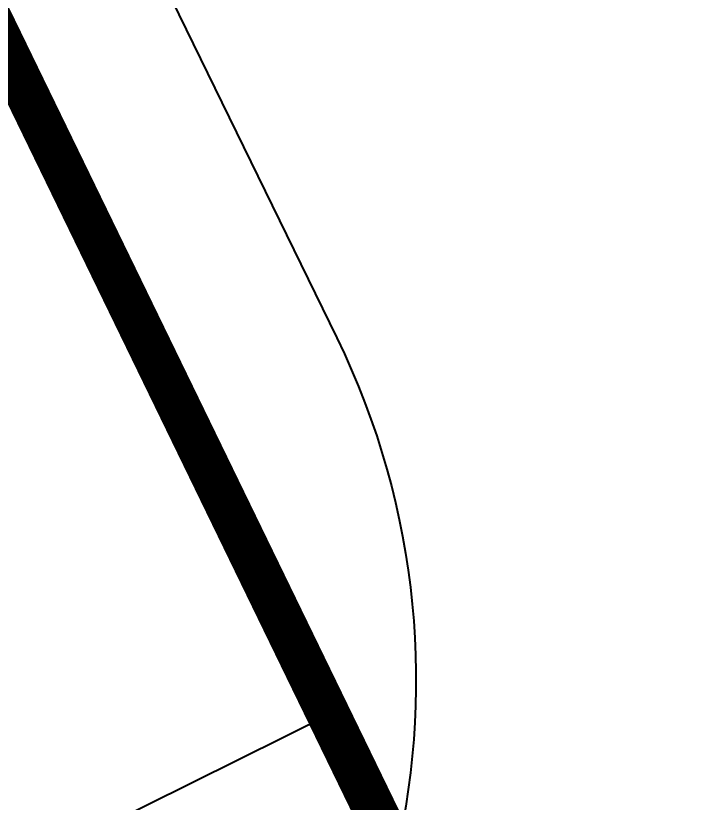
# Model space of a CAD drawing. Extents: x -809667 to 586099, y 3084146 to 3634412.
# Drawn here: x 381341.06 to 381348.89, y 3087213.39 to 3087222.45 of the extents above; entities that cross this region are included whole.
import ezdxf

# ---------------------------------------------------------------- set-up
doc = ezdxf.new("R2010")
doc.units = 0
doc.header["$LTSCALE"] = 0.5
doc.layers.add('文字', color=7, linetype='CONTINUOUS')
doc.styles.add('DIMST', font='', dxfattribs={"width": 0.8})
doc.styles.get('DIMST').set_extended_font_data('SimSun')

# ---------------------------------------------------------------- blocks, each defined once
blk = doc.blocks.new('123123')
at = {"layer": '文字', "color": 8, "const_width": 0.5, "flags": 128}
blk.add_lwpolyline([(381897.918, 3087296.9286), (381904.3775, 3087301.028), (382008.6413, 3087376.0387), (382070.9207, 3087247.8862), (382108.6494, 3087200.5913), (381980.3434, 3087185.9677), (381931.7915, 3087180.434), (381911.4414, 3087167.711), (381850.6252, 3087264.9851), (381870.9753, 3087277.7081), (381870.9753, 3087277.7081), (381870.9753, 3087277.7081), (381897.918, 3087296.9286)], dxfattribs=at)
at = {"layer": '文字', "color": 8, "flags": 128}
for points in [[(381897.918, 3087296.9286), (381904.3775, 3087301.028), (382008.6413, 3087376.0387), (382065.0098, 3087260.0492)], [(382048.766, 3087293.3127), (382066.4925, 3087257.0332)]]:
    blk.add_lwpolyline(points, dxfattribs=at)
blk.add_lwpolyline([(382058.1505, 3087278.6619), (382061.8745, 3087271.0402, -0.36648), (382059.0187, 3087259.7651), (382052.1027, 3087254.826)], format="xyb", dxfattribs=at)
at = {"layer": '文字', "color": 8}
for points in [[(382050.8105, 3087270.3239), (382058.2356, 3087273.9321), (382062.4659, 3087265.4078)], [(382050.1704, 3087242.7686), (382061.2935, 3087250.7601), (382065.016, 3087260.0397), (382058.6617, 3087273.0673)], [(382054.2947, 3087262.9809), (382061.8175, 3087266.7142)]]:
    blk.add_lwpolyline(points, dxfattribs=at)
at = {"layer": '文字', "color": 8, "insert": (382052.749, 3087299.2928, 0.7159), "char_height": 5, "width": 162.806285, "attachment_point": 1, "rotation": 27.48335, "style": 'DIMST'}
blk.add_mtext('{\\fSimHei|b0|i0|c134|p49;老\\P\\P\\P虎\\P\\P\\P路}', dxfattribs=at)

msp = doc.modelspace()

# ---------------------------------------------------------------- block references
at = {"layer": '文字'}
msp.add_blockref('123123', (-717.1099, -52.3003), dxfattribs=at)

doc.saveas('drawing.dxf')
